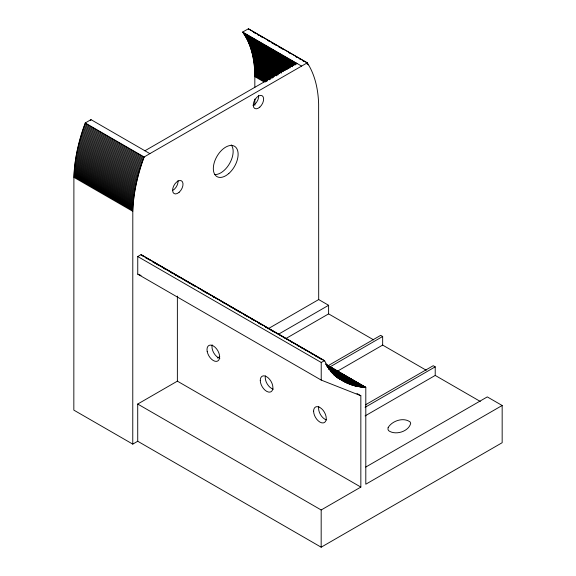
<?xml version="1.0" encoding="UTF-8"?>
<svg xmlns="http://www.w3.org/2000/svg" width="576" height="576" viewBox="0 0 576 576"><rect width="100%" height="100%" fill="white"/><g stroke="black" fill="none" stroke-linecap="round" stroke-linejoin="round"><path stroke-width="0.86" d="M254.83 87.394L254.83 76.615C254.801 61.106 251.834 44.899 242.647 32.054L248.371 28.8L307.282 62.813L149.882 153.634L90.979 119.621L85.248 122.976C78.804 140.386 74.491 158.717 73.894 177.322L73.836 410.126L132.768 444.125L137.729 441.259L321.17 547.2L502.164 442.706L502.164 405.49L487.289 396.9L365.731 467.078M132.768 444.125L132.804 211.327C133.394 192.73 137.707 174.391 144.158 156.989L149.882 153.634M321.17 547.2L321.185 509.976L360.842 487.08L360.842 395.734L321.221 380.088L137.75 274.162L137.758 256.536L141.034 254.635L324.547 360.648C328.774 369.022 335.16 376.452 343.339 381.161M137.729 441.259L137.714 404.05L177.372 381.154L177.372 296.078M321.221 380.088L321.221 362.455L324.547 360.648M90.59 120.614L90.979 119.621M144.922 150.768L296.597 63.202L296.986 63.742L243.036 32.602M217.397 358.049L219.737 356.695M268.042 328.802L318.694 299.563L328.608 305.287L328.608 313.877L373.68 339.898M277.963 334.534L328.608 305.287M285.754 338.623L328.608 313.877M327.686 365.94L380.678 335.347L382.658 336.492L382.658 345.082L337.464 371.174M329.674 367.085L382.658 336.492M365.443 404.834L433.238 365.695L435.218 366.84L435.218 375.43L365.09 415.915M365.09 407.326L435.218 366.84M502.164 405.49L365.803 484.214L365.803 387.353L325.346 363.938M343.534 381.276L353.981 385.61L365.803 387.353M137.75 274.162L141.048 275.465M248.371 28.8L307.426 63.029C315.209 75.182 318.175 89.784 318.636 104.04L318.694 299.563M253.555 32.306L255.881 33.653M257.429 34.546L258.977 35.446M260.532 36.338L262.858 37.678M267.509 40.363L269.834 41.71M271.382 42.602L276.034 45.288M278.359 46.627L283.01 49.313M288.432 52.445L289.98 53.345M295.409 56.477L296.957 57.37M299.282 58.709L300.838 59.609M302.386 60.502L303.934 61.394M307.008 63.972L308.556 64.865M242.647 32.054L301.558 66.067M243.418 33.149L296.597 63.85M243.792 33.703L296.201 63.965M244.159 34.272L295.798 64.08M244.526 34.841L295.387 64.21M244.886 35.417L294.977 64.339M245.232 36.007L295.33 64.93M245.578 36.598L294.134 64.627M245.923 37.195L293.702 64.786M246.254 37.8L294.034 65.39M246.578 38.412L293.594 65.556M246.902 39.038L293.141 65.729M247.219 39.665L292.687 65.916M247.529 40.298L292.226 66.103M247.831 40.932L292.529 66.744M248.126 41.58L291.283 66.499M248.422 42.235L290.808 66.708M248.702 42.89L290.318 66.924M248.983 43.56L289.829 67.14M249.257 44.23L290.102 67.817M249.523 44.914L288.828 67.601M249.782 45.598L289.087 68.285M250.034 46.289L288.569 68.537M250.279 46.987L288.043 68.789M250.517 47.686L287.51 69.048M250.754 48.398L286.978 69.307M250.985 49.111L286.43 69.581M251.201 49.831L285.883 69.854M251.417 50.558L285.329 70.135M251.626 51.293L284.767 70.43M251.827 52.034L284.198 70.718M252.022 52.776L283.622 71.021M252.216 53.525L283.039 71.323M252.396 54.288L282.456 71.64M252.569 55.044L281.858 71.957M252.742 55.814L281.254 72.274M252.907 56.585L281.419 73.051M253.058 57.362L280.037 72.936M253.21 58.147L279.41 73.274M253.354 58.939L278.784 73.62M253.49 59.731L278.15 73.966M253.62 60.53L278.28 74.765M253.742 61.33L277.632 75.125M253.858 62.143L276.214 75.046M253.973 62.957L276.322 75.859M254.074 63.778L274.882 75.787M254.174 64.598L274.212 76.169M254.261 65.426L273.528 76.55M254.347 66.262L273.614 77.386M254.419 67.097L272.146 77.335M254.491 67.939L272.218 78.178M254.556 68.789L270.742 78.134M254.614 69.638L270.799 78.984M254.664 70.495L270.079 79.394M254.707 71.359L269.352 79.812M254.743 72.223L267.847 79.783M254.772 73.087L267.106 80.208M254.801 73.966L267.127 81.079M254.815 74.837L266.371 81.511M254.822 75.722L265.615 81.95M254.83 76.615L264.074 81.958M85.248 122.976L144.158 156.989M85.104 123.365L144.014 157.378M84.722 124.416L143.626 158.422M84.341 125.46L143.251 159.473M83.974 126.511L142.877 160.517M83.606 127.555L142.517 161.568M83.246 128.606L142.157 162.612M82.894 129.65L141.804 163.663M82.548 130.702L141.458 164.707M82.21 131.746L141.12 165.751M81.878 132.79L140.782 166.802M81.547 133.841L140.458 167.846M81.23 134.885L140.134 168.89M80.914 135.929L139.824 169.942M80.611 136.973L139.514 170.986M80.309 138.017L139.212 172.03M80.014 139.061L138.924 173.066M79.726 140.105L138.636 174.11M79.445 141.142L138.355 175.154M79.171 142.186L138.082 176.191M78.905 143.222L137.808 177.235M78.646 144.259L137.549 178.272M78.386 145.296L137.297 179.309M78.142 146.333L137.052 180.338M77.904 147.362L136.807 181.375M77.666 148.399L136.577 182.405M77.443 149.429L136.346 183.434M77.22 150.458L136.13 184.464M77.004 151.481L135.914 185.494M76.802 152.51L135.706 186.516M76.601 153.533L135.504 187.538M76.406 154.555L135.317 188.561M76.219 155.57L135.13 189.583M76.046 156.593L134.95 190.598M75.874 157.608L134.777 191.614M75.708 158.616L134.611 192.629M75.55 159.631L134.453 193.637M75.398 160.632L134.302 194.645M75.254 161.64L134.158 195.653M75.118 162.641L134.021 196.654M74.981 163.642L133.891 197.654M74.858 164.642L133.769 198.648M74.743 165.636L133.654 199.642M74.635 166.63L133.538 200.635M382.658 345.082L426.233 370.238M435.218 375.43L480.29 401.45M74.534 167.616L133.438 201.622M74.434 168.602L133.344 202.608M74.347 169.582L133.258 203.594M74.268 170.561L133.171 204.574M74.196 171.54L133.099 205.546M74.124 172.512L133.034 206.518M74.066 173.477L132.97 207.49M74.009 174.442L132.919 208.454M73.966 175.406L132.876 209.419M73.93 176.364L132.833 210.377M73.894 177.322L132.804 211.327M324.67 360.878L141.034 254.635M141.314 255.182L143.647 256.529M145.202 257.422L146.758 258.322M148.313 259.222L150.646 260.568M152.201 261.468L157.644 264.607M159.199 265.507L185.63 280.764M187.186 281.664L192.622 284.803M194.177 285.703L195.732 286.596M198.065 287.942L199.62 288.842M201.175 289.742L203.508 291.089M205.063 291.982L206.618 292.882M208.174 293.782L210.506 295.128M212.062 296.028L217.505 299.167M219.06 300.067L224.496 303.206M226.051 304.106L241.603 313.078M243.158 313.978L252.482 319.363M254.038 320.263L255.593 321.156M257.926 322.502L263.369 325.649M264.924 326.549L266.479 327.442M268.034 328.342L270.367 329.688M271.922 330.588L273.478 331.481M275.033 332.381L277.358 333.727M278.914 334.627L284.357 337.766M285.912 338.666L291.355 341.806M292.91 342.706L319.342 357.962M320.897 358.862L322.452 359.755M146.095 258.098L147.65 258.998M153.094 262.138L154.649 263.038M156.982 264.384L158.537 265.284M163.98 268.423L165.535 269.323M170.978 272.462L172.534 273.362M174.859 274.709L176.414 275.602M177.97 276.502L179.525 277.402M184.968 280.541L187.301 281.887M188.856 282.787L190.411 283.687M191.966 284.58L194.299 285.926M202.853 290.866L207.511 293.558M212.954 296.698L214.51 297.598M223.841 302.983L225.396 303.883M230.839 307.022L232.387 307.922M234.72 309.269L236.275 310.162M237.83 311.062L239.386 311.962M244.829 315.101L246.384 316.001M251.827 319.14L254.16 320.486M258.826 323.179L261.151 324.526M265.817 327.218L267.372 328.118M269.705 329.465L274.37 332.158M283.702 337.543L285.257 338.443M290.693 341.582L292.248 342.482M297.691 345.622L299.246 346.522M301.579 347.868L303.134 348.761M304.69 349.661L306.245 350.561M311.688 353.7L313.243 354.6M315.576 355.946L317.131 356.846M318.686 357.739L321.012 359.086M325.994 364.457L365.638 387.353M326.52 364.896L365.393 387.338M327.053 365.335L365.148 387.331M326.556 365.314L364.896 387.317M327.089 365.746L364.406 387.295M137.758 256.536L321.221 362.455M326.844 365.731L364.154 387.281M326.592 365.717L363.91 387.259M326.556 365.81L363.665 387.245M327.658 366.581L363.42 387.23M328.19 367.013L363.175 387.209M327.946 366.991L362.93 387.187M327.701 366.97L362.686 387.166M327.996 367.373L362.203 387.122M327.751 367.344L361.958 387.094M327.679 367.409L361.714 387.072M328.824 368.194L361.476 387.043M329.119 368.582L361.231 387.014M328.882 368.554L360.749 386.957M329.414 368.971L360.511 386.928M328.939 368.906L360.274 386.892M328.853 368.95L359.798 386.827M329.004 369.144L359.554 386.791M328.997 369.252L359.316 386.755M329.458 369.698L358.848 386.676M330.624 370.476L358.61 386.64M330.149 370.397L358.135 386.554M330.696 370.8L357.905 386.51M331.783 371.606L357.437 386.424M330.538 370.973L357.199 386.374M331.855 371.916L356.738 386.28M331.171 371.678L356.501 386.23M331.164 371.765L356.04 386.129M331.481 372.103L355.579 386.021M331.207 372.096L355.349 385.963M332.143 372.715L354.895 385.848M331.697 372.6L354.434 385.733M332.993 373.493L353.981 385.61M332.316 373.298L353.534 385.481M332.87 373.68L353.081 385.351M333.533 374.306L352.411 385.15M333.562 374.378L351.965 385.006M333.425 374.465L351.302 384.79M334.015 374.998L350.863 384.631M334.663 375.422L350.208 384.394M334.57 375.538L349.56 384.149M335.455 376.157L348.703 383.81M336.902 377.237L347.846 383.443M336.917 377.33L346.802 382.975M337.493 377.755L345.146 382.154M356.954 393.487L360.842 395.734M177.372 381.154L360.842 487.08M137.714 404.05L321.185 509.976M307.037 62.431L307.426 63.029M248.522 29.023L248.904 29.628M254.83 99.072L254.83 105.358M178.02 180.583A7.366 4.248 -60 0 1 172.541 190.534M231.214 144.842A17.532 10.123 -60 0 1 229.68 163.361A17.532 10.123 -60 0 1 214.466 174.535M326.527 419.926A8.942 5.162 60 0 1 318.787 406.512M273.341 389.167A8.942 5.162 60 0 1 265.399 375.876M219.838 358.351A8.942 5.162 60 0 1 212.198 344.887M258.631 95.328A7.366 4.248 -60 0 1 253.116 105.444M388.159 427.522L387.943 429.156L388.498 430.589C395.244 435.629 408.578 431.741 410.695 423.389L410.141 421.956C403.488 417.01 392.249 420.732 388.159 427.522M259.783 107.129A7.366 4.248 -60 0 0 262.13 95.724A7.366 4.248 -60 0 0 253.418 103.435A7.366 4.248 -60 0 0 259.783 107.129M179.122 192.276A7.366 4.248 -60 0 0 181.526 180.85A7.366 4.248 -60 0 0 172.8 188.503A7.366 4.248 -60 0 0 179.122 192.276M228.823 173.498A17.532 10.123 -60 0 0 234.562 146.29A17.532 10.123 -60 0 0 213.775 164.498A17.532 10.123 -60 0 0 228.823 173.498M260.266 380.534A8.942 5.162 60 0 0 269.892 392.126A8.942 5.162 60 0 0 269.604 379.318A8.942 5.162 60 0 0 260.266 380.534M313.61 411.142A8.942 5.162 60 0 0 323.093 422.942A8.942 5.162 60 0 0 323.093 410.292A8.942 5.162 60 0 0 313.61 411.142M207.194 351.504A8.942 5.162 60 0 0 217.735 361.015A8.942 5.162 60 0 0 215.035 347.206A8.942 5.162 60 0 0 207.194 351.504"/></g></svg>
